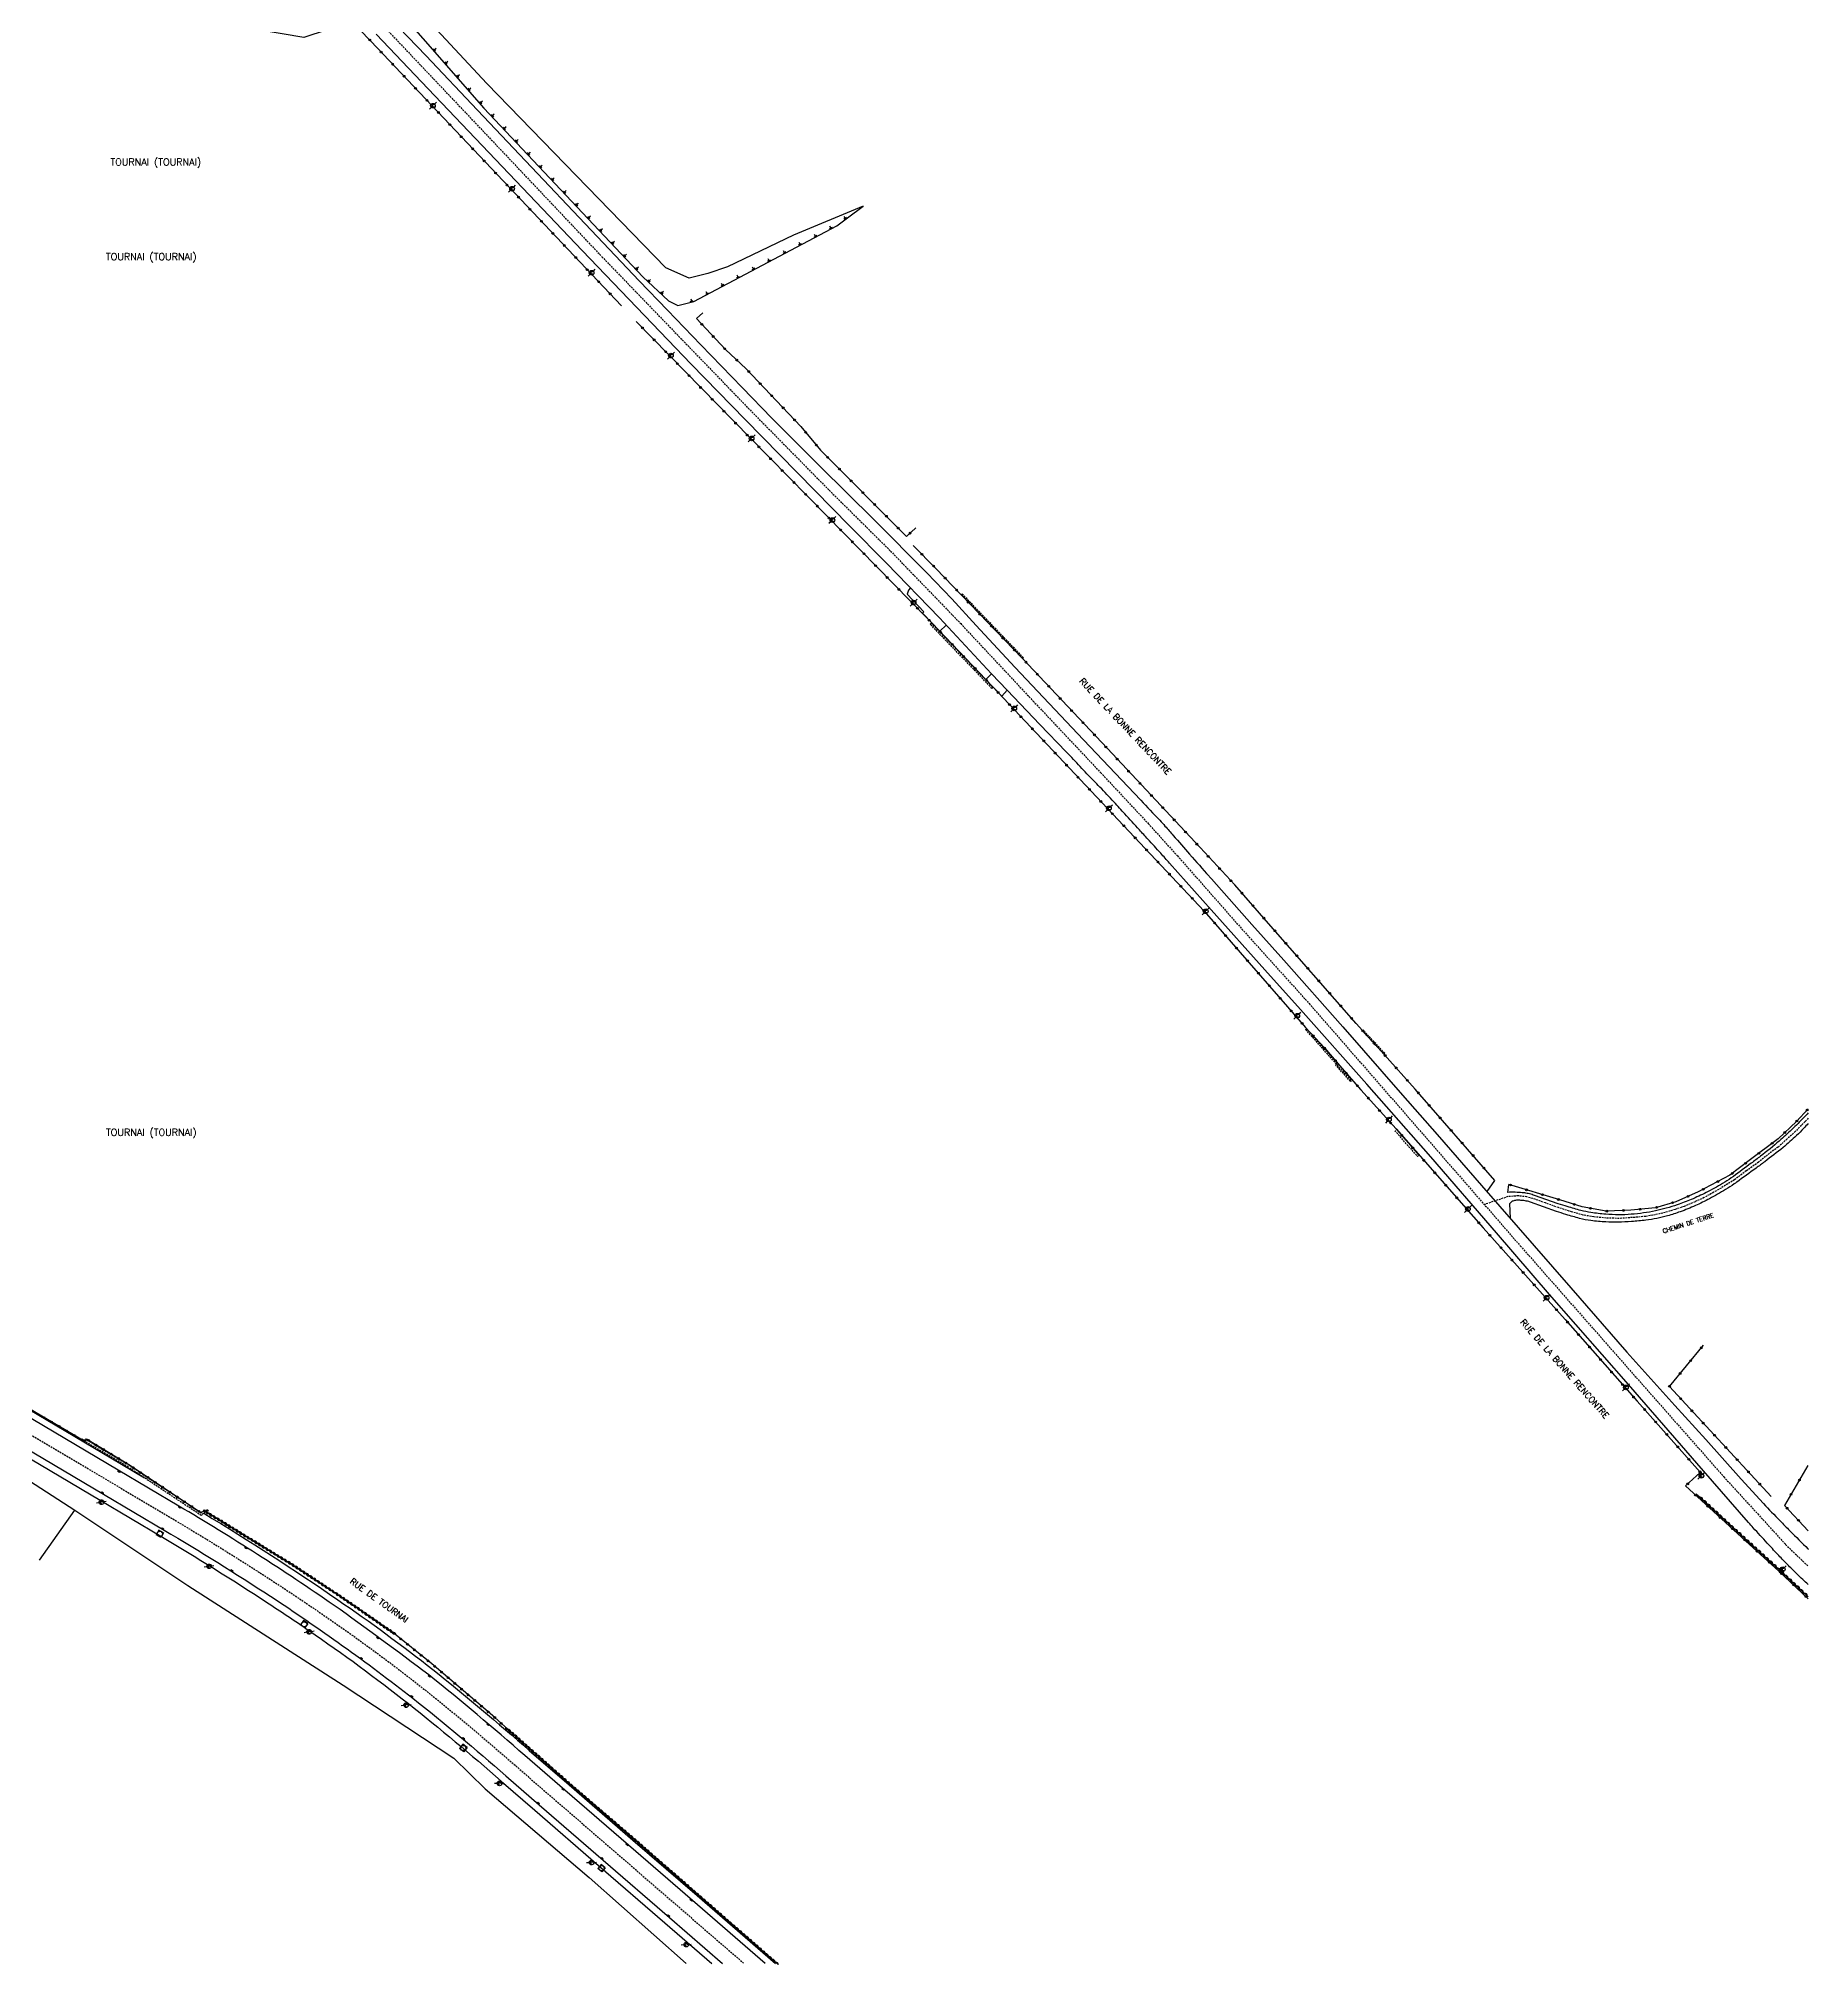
# Model space of a CAD drawing. Header units: millimetres. Extents: x 82000 to 83000, y 142999 to 144000.
# Drawn here: x 82495 to 83000, y 142999 to 143549 of the extents above; entities that cross this region are included whole.
import ezdxf
from ezdxf.enums import TextEntityAlignment as Align

# ---------------------------------------------------------------- set-up
doc = ezdxf.new("R2010")
doc.units = ezdxf.units.MM
doc.linetypes.add('DASHED', pattern=[0.75, 0.5, -0.25])
doc.layers.get('0').update_dxf_attribs({"linetype": 'CONTINUOUS'})
for name, color, linetype in [('W0001', 6, 'DASHED'), ('W0008', 7, 'CONTINUOUS'), ('W0112', 1, 'DASHED'), ('W0211', 2, 'CONTINUOUS'), ('W0302', 3, 'CONTINUOUS'), ('W0310', 3, 'CONTINUOUS'), ('W0322', 7, 'CONTINUOUS'), ('W0330', 7, 'CONTINUOUS'), ('W0334', 7, 'CONTINUOUS'), ('W0400', 7, 'CONTINUOUS'), ('W0420', 7, 'CONTINUOUS'), ('W0471', 7, 'CONTINUOUS'), ('W0980', 7, 'CONTINUOUS'), ('W0984', 7, 'CONTINUOUS'), ('W0989', 7, 'CONTINUOUS')]:
    doc.layers.add(name, color=color, linetype=linetype)
doc.styles.get("Standard").update_dxf_attribs({"font": 'romans.shx', "width": 0.85})

# ---------------------------------------------------------------- blocks, each defined once
blk = doc.blocks.new('t310o')
at = {"color": 0, "linetype": 'Continuous'}
for centre, start, end in [((-0.5, 0.38), 216.8699, 323.1304), ((0.5, -0.37), 36.8699, 143.1303)]:
    blk.add_arc(centre, 0.625, start, end, dxfattribs=at)
blk = doc.blocks.new('t322o')
at = {"color": 0, "linetype": 'Continuous'}
for radius in [0.25, 0.15]:
    blk.add_circle((0, 0), radius, dxfattribs=at)
blk = doc.blocks.new('t211o')
at = {"color": 0, "linetype": 'Continuous'}
for p, q in [((-0.29, 0.5), (-0.29, 0)), ((0, 1), (0, 0)), ((0.29, 0.5), (0.29, 0))]:
    blk.add_line(p, q, dxfattribs=at)
blk = doc.blocks.new('T471')
for p, q in [((-0.333334, 0.333334), (-0.333334, -0.333334)), ((-0.333334, 0.333334), (0.333334, 0.333334)), ((-0.333334, 0), (0, 0)), ((0.500001, 0.500001), (1.000002, 1.000002)), ((-0.500001, -0.500001), (-1.000002, -1.000002)), ((-0.333334, -0.333334), (0.333334, -0.333334))]:
    blk.add_line(p, q)
blk.add_ellipse((0, 0), major_axis=(0.471405, 0.471405), ratio=1, start_param=5.4977871438, end_param=11.780972451)
blk = doc.blocks.new('t330o')
at = {"color": 0, "linetype": 'Continuous'}
for p, q in [((0.25, -0.25), (-0.25, 0.25)), ((-0.25, -0.25), (0.25, 0.25)), ((-0.25, 0.25), (-0.25, -0.25)), ((0.25, 0.25), (-0.25, 0.25)), ((0.25, -0.25), (0.25, 0.25)), ((-0.25, -0.25), (0.25, -0.25)), ((-0.25, -0.25), (-0.25, -0.25))]:
    blk.add_line(p, q, dxfattribs=at)
blk = doc.blocks.new('T400')
for p, q in [((-0.15, 0.3), (0.15, 0.3)), ((-0.15, -0.25), (-0.15, 0.3)), ((-0.15, 0.15), (0.15, 0.15)), ((-0.15, 0), (0.15, 0)), ((0.15, 0.3), (0.15, -0.25)), ((-0.15, -0.15), (0.15, -0.15)), ((-0.15, -0.25), (-0.15, -0.3)), ((-0.15, -0.3), (0.15, -0.3)), ((0.15, -0.3), (0.15, -0.25))]:
    blk.add_line(p, q)
blk = doc.blocks.new('T420')
for p, q in [((0.75, 0.75), (-0.75, 0.75)), ((-0.75, 0.75), (-0.75, -0.75)), ((0.75, 0.75), (0.75, -0.75)), ((0.75, -0.75), (-0.75, -0.75))]:
    blk.add_line(p, q)
blk.add_ellipse((0, 0), major_axis=(-0.53, 0.53), ratio=1, start_param=3.926991, end_param=10.210176)

msp = doc.modelspace()

# ---------------------------------------------------------------- linework, layer by layer
at = {"layer": 'W0001'}
for points in [[(82591.35, 143555.17), (82623.77, 143520.97), (82655.86, 143487.03), (82697.59, 143443.84), (82720.7, 143420.38), (82738.19, 143403.05), (82758.21, 143382.33), (82778.88, 143360.23), (82798.15, 143339.8), (82811.7, 143325.29), (82820.05, 143316.04), (82838.43, 143295.18), (82857.6, 143273.93), (82917.83, 143204.8), (82950.95, 143167.17), (82975.88, 143138.88), (82985.55, 143128.32), (82993.53, 143119.55), (83000, 143113.3)], [(83000, 143241.21), (82999.06, 143240.24), (82996.29, 143237.43), (82993.99, 143235.31), (82991.34, 143232.95), (82988.97, 143231.2), (82985.78, 143228.65), (82982.3, 143226.16), (82978.91, 143223.64), (82976.38, 143222.06), (82973.04, 143220.07), (82970.24, 143218.55), (82967.68, 143217.38), (82964.6, 143216.06), (82961.99, 143215.18), (82959.2, 143214.31), (82956.35, 143213.67), (82953.57, 143213.19), (82950.56, 143212.92), (82946.04, 143212.61), (82942.32, 143212.72), (82938.78, 143213.07), (82935.73, 143213.57), (82932.46, 143214.5), (82928.71, 143215.7), (82925, 143217.03), (82922.09, 143218.07), (82919.7, 143218.76), (82917.28, 143219.06), (82914.3, 143218.83), (82907.58, 143216.57)]]:
    msp.add_lwpolyline(points, dxfattribs=at)
at = {"layer": 'W0001', "flags": 128}
msp.add_lwpolyline([(82255.94, 143353.69), (82276.17, 143334.18), (82286.6, 143323.16), (82291.43, 143318.02, 0.016263), (82294.17, 143315.6, 0.051834), (82301.5, 143310.27, 0.018295), (82306.36, 143307.71), (82330.37, 143296.9, -0.041132), (82336.57, 143293.53, -0.123645), (82340.11, 143289.5), (82341.47, 143286.93), (82341.47, 143286.93, 0.040018), (82355.34, 143256.72, 0.002658), (82356.07, 143255.31, 0.064523), (82370.69, 143236.03, 0.038795), (82400.31, 143209.75), (82412.89, 143200.35), (82425.21, 143191.83), (82436.17, 143184.72), (82444.14, 143179.86), (82454.17, 143173.93), (82472.87, 143162.79), (82515.76, 143137.36), (82533.05, 143127.09, -0.011174), (82563.49, 143108.14, -0.006666), (82575.67, 143099.95, -0.017197), (82604.36, 143078.88, -0.01303), (82631.07, 143056.55), (82640.6, 143048.31), (82658.81, 143032.54), (82677.77, 143016.13), (82696.39, 143000)], format="xyb", dxfattribs=at)
at = {"layer": 'W0008'}
for points in [[(82590.28, 143560.4), (82605.59, 143544.49), (82620.37, 143528.87), (82666.51, 143480.12), (82674.59, 143471.76), (82684.09, 143461.91), (82695.82, 143449.73), (82704.33, 143440.97), (82717.98, 143427.3), (82733.55, 143411.93), (82748.54, 143396.82), (82755.67, 143389.44), (82762.63, 143381.77), (82773.6, 143369.88), (82793.26, 143349.18), (82809.59, 143331.92, -0.001104), (82814.97, 143326.21, -0.00387), (82816.48, 143324.57, -0.007439), (82818.85, 143321.88, 0.003742), (82823.52, 143316.52, 0.000078), (82829.05, 143310.25, 0.000626), (82829.75, 143309.47), (82841.29, 143296.46), (82850.34, 143286.34), (82867.23, 143267.26), (82884.24, 143247.78), (82894.14, 143236.54), (82906.74, 143222.03), (82932.28, 143192.81), (82948.26, 143174.47), (82961.96, 143159.24), (82970.73, 143149.48), (82980.82, 143138.18), (82987.17, 143131.23, 0.001239), (82991.89, 143126.37, 0.002054), (82994.75, 143123.47, 0.000033), (82999.89, 143118.3, 0.001672), (82999.99, 143118.19, 0.000025), (83000, 143118.18)], [(83000, 143108.11, -0.00505), (82996.8, 143111.13, -0.00716), (82993.96, 143113.95, -0.004584), (82991.22, 143116.79, -0.004165), (82988.27, 143119.98, -0.000862), (82984.29, 143124.34, -0.002552), (82982.96, 143125.83), (82970.07, 143140.57), (82948.7, 143165.24), (82926.13, 143190.89), (82911.05, 143208.53), (82892.29, 143230.17), (82874.09, 143250.96), (82855.16, 143272.25), (82845, 143283.56), (82829.66, 143300.68), (82817.8, 143313.99, 0.00198), (82815.28, 143316.8, 0.001367), (82811.61, 143320.83, 0.000391), (82809.2, 143323.46, -0.000224), (82805, 143328.03, -0.000651), (82801.94, 143331.39, 0.000992), (82799.92, 143333.59, 0.00931), (82797.93, 143335.68, -0.005066), (82794.23, 143339.5, -0.0039), (82790.39, 143343.6, 0.007339), (82788.33, 143345.76), (82780.76, 143353.52), (82771.42, 143363.37), (82766.98, 143367.99), (82752.19, 143383.99), (82752.19, 143383.99), (82737, 143399.6), (82726.45, 143410.28), (82696.68, 143440.61), (82681.28, 143456.35), (82650.18, 143488.83), (82635.12, 143504.73), (82604.41, 143536.92), (82591.46, 143550.52)], [(83000, 143242.76, -0.00059), (82997.06, 143239.72, -0.012059), (82995.21, 143237.9, -0.006568), (82991.71, 143234.7, -0.016122), (82986.37, 143230.37, -0.005538), (82983.71, 143228.36, -0.000483), (82978.63, 143224.61, -0.003957), (82978.01, 143224.16, -0.023312), (82975.52, 143222.55, -0.012995), (82970.86, 143220.01, -0.01746), (82966.61, 143218.01, -0.019218), (82962.62, 143216.49, -0.014573), (82959.48, 143215.52, -0.014935), (82956.37, 143214.76, -0.017016), (82953.02, 143214.17, -0.016149), (82949.47, 143213.78, -0.019648), (82945.88, 143213.65, -0.019092), (82942.19, 143213.8, -0.018216), (82937.96, 143214.29, -0.026788), (82935.13, 143214.88, -0.007949), (82931.25, 143215.97, -0.011666), (82928.64, 143216.81), (82921.9, 143219.17, 0.022688), (82920.46, 143219.6, 0.024532), (82919.1, 143219.88, 0.01686), (82918.82, 143219.91, 0.002515), (82916.9, 143220.05, 0.017935), (82915.92, 143220.09, 0.011043), (82914.32, 143220.05), (82914.58, 143222.31)], [(83000, 143239.72, -0.000189), (82998.66, 143238.27, -0.018476), (82996.66, 143236.27, -0.010041), (82992.8, 143232.81, 0.000621), (82987.56, 143228.79, -0.005839), (82985.11, 143226.97, -0.000472), (82979.59, 143222.96, -0.003701), (82978.88, 143222.45, -0.018547), (82976.36, 143220.82, -0.010647), (82971.8, 143218.23, -0.018883), (82967.79, 143216.26, -0.018036), (82963.45, 143214.51, -0.017622), (82959.85, 143213.34, -0.021433), (82956.82, 143212.62, -0.016855), (82953.66, 143212.12, -0.013181), (82949.6, 143211.72, -0.013401), (82945.7, 143211.55, -0.015222), (82942.27, 143211.6, -0.023369), (82937.98, 143211.98, -0.030367), (82934.74, 143212.63, -0.009051), (82930.87, 143213.73, -0.012678), (82928.14, 143214.63), (82920.76, 143217.29, 0.033546), (82920.23, 143217.44, 0.013407), (82918.88, 143217.69, 0.024827), (82918.34, 143217.75, 0.010028), (82916.99, 143217.8, 0.053333), (82916.46, 143217.75, 0.028194), (82915.5, 143217.51), (82914.8, 143216.75), (82914.91, 143212.68)], [(82702.47, 143000), (82681.74, 143017.98), (82663.44, 143033.78), (82645.25, 143049.51), (82633.88, 143059.34, 0.012202), (82606.47, 143082.34, 0.006587), (82579.45, 143102.2, 0.017951), (82535.17, 143130.52), (82517.82, 143140.81), (82475.21, 143166.04)], [(82470.82, 143159.35), (82513.71, 143133.93), (82531.01, 143123.65, -0.011176), (82561.3, 143104.8, -0.020602), (82601.88, 143075.74, -0.013035), (82628.44, 143053.54), (82637.98, 143045.28), (82656.19, 143029.52), (82675.15, 143013.1), (82690.28, 143000)]]:
    msp.add_lwpolyline(points, format="xyb", dxfattribs=at)
at = {"layer": 'W0008', "flags": 128}
for points in [[(82743.92, 143392.6), (82743.36, 143391.89), (82742.9, 143390.79), (82747.69, 143385.68), (82747.34, 143385.31), (82749.94, 143382.61)], [(82752.24, 143380.2), (82754.05, 143381.87)], [(82766.98, 143367.99), (82765.38, 143366.43)], [(82767.48, 143364.21), (82769.91, 143361.63), (82771.42, 143363.37)], [(82908.42, 143220.32), (82910.6, 143223.39)]]:
    msp.add_lwpolyline(points, dxfattribs=at)
at = {"layer": 'W0112'}
for points in [[(82758.61, 143390.84), (82758.5, 143390.69), (82775.96, 143372.45), (82776.1, 143372.59), (82758.61, 143390.84)], [(82749.46, 143382.2), (82749.77, 143382.48), (82767.42, 143364.16), (82767.12, 143363.87), (82749.75, 143381.9)], [(82856.85, 143266.75), (82865.84, 143256.61), (82865.61, 143256.36), (82869.63, 143251.93), (82869.38, 143251.7), (82865.15, 143256.36), (82865.39, 143256.62), (82856.6, 143266.52)], [(82879.18, 143259.74), (82873.43, 143265.91), (82873.43, 143265.91), (82873.2, 143265.67), (82878.93, 143259.51)], [(82542.79, 143128.96), (82541.58, 143127.84), (82520.73, 143141.63), (82508.03, 143149.22), (82508.35, 143149.75), (82521.06, 143142.15), (82541.52, 143128.63), (82542.37, 143129.42)]]:
    msp.add_lwpolyline(points, close=True, dxfattribs=at)
at = {"layer": 'W0112', "flags": 128}
msp.add_lwpolyline([(82882.55, 143237.95), (82888.89, 143230.67), (82888.48, 143230.31), (82882.14, 143237.59)], close=True, dxfattribs=at)
at = {"layer": 'W0211'}
msp.add_lwpolyline([(82730.42, 143501.47), (82710.52, 143493.16), (82691.66, 143484.18), (82686.1, 143482.29), (82680.72, 143480.95), (82674.12, 143483.83), (82623.07, 143536.44), (82589.14, 143572.85), (82571.11, 143591.3), (82548.25, 143613.88), (82539.73, 143620.36), (82543.55, 143615.69), (82546.33, 143612.29), (82568.63, 143588.58), (82587.33, 143569.28), (82622.13, 143529.47), (82667.51, 143481.32), (82674.81, 143474.45), (82677.56, 143473.07), (82682.11, 143474.22), (82722.91, 143495.83), (82725.94, 143498.11)], close=True, dxfattribs=at)
at = {"layer": 'W0302'}
msp.add_lwpolyline([(82495.41, 143115.13), (82505.5, 143129.34), (82537.72, 143107.91), (82582.05, 143079.38), (82613.65, 143058.63), (82622.52, 143049.85), (82652.2, 143024.57), (82679.87, 143000)], dxfattribs=at)
at = {"layer": 'W0310', "flags": 128}
msp.add_lwpolyline([(82968.03, 143134.05), (82977.76, 143125.07), (82983.54, 143119.8), (82991.73, 143112.34), (83000, 143104.6)], dxfattribs=at)
at = {"layer": 'W0310'}
for points in [[(82596.21, 143094.44), (82581.7, 143104.47), (82567.22, 143114), (82542.79, 143128.96)], [(82705.75, 143000), (82664.41, 143036.01), (82646.81, 143051.1), (82628.12, 143067.6)]]:
    msp.add_lwpolyline(points, dxfattribs=at)
at = {"layer": 'W0322', "flags": 128}
for points in [[(82661.46, 143473), (82629.37, 143506.86), (82607.33, 143530.17), (82589.95, 143548.55), (82583.55, 143555.09), (82577.44, 143551.81), (82570.86, 143549.57), (82557.94, 143551.78), (82546.96, 143554.16), (82455.08, 143576.25), (82401, 143597.97), (82390.39, 143600.34)], [(82743.91, 143388.71), (82719.92, 143413.19), (82698.21, 143435.23), (82674.84, 143459.09), (82665.63, 143468.55)], [(82684.62, 143471.07), (82682.81, 143469.4), (82691.1, 143460.55), (82697.04, 143455), (82712.58, 143438.59), (82718.25, 143431.81), (82742.78, 143407.2), (82745.39, 143409.72)], [(82910.61, 143223.4), (82887.82, 143249.51), (82879.01, 143259.42), (82871.04, 143268.21), (82846.04, 143296.75), (82836.39, 143307.78), (82826.49, 143318.41), (82819.45, 143325.98), (82800.06, 143346.67), (82775.74, 143372.5), (82758.51, 143390.37), (82751.15, 143398.09), (82744.66, 143404.66)], [(82742.57, 143390.12), (82750.02, 143382.46), (82767.28, 143364.36), (82798.57, 143331.18), (82827.69, 143300.32), (82856.61, 143267.1), (82861.94, 143261.27), (82866.97, 143255.47), (82872.31, 143249.35), (82882.38, 143238.14), (82907.26, 143209.92), (82930.62, 143183.8), (82951.21, 143160.45), (82969.17, 143140.19)], [(83000, 143243.88), (82996.58, 143240.26), (82991.36, 143235.32), (82983.15, 143229.12), (82977.6, 143224.92), (82968.58, 143220.16), (82962.17, 143217.37), (82956.39, 143215.65), (82949.37, 143214.98), (82942.3, 143214.67), (82935.47, 143215.92), (82929.08, 143217.89), (82914.58, 143222.31)], [(82989.37, 143133.29), (82960.38, 143164.66), (82970.09, 143176.44)], [(82969.12, 143140.07), (82964.96, 143136.28), (82983.21, 143119.61), (82991.49, 143112.07), (83000, 143104.1)], [(82999.84, 143142.07), (82993.21, 143130.67), (83000, 143123.49)]]:
    msp.add_lwpolyline(points, dxfattribs=at)
at = {"layer": 'W0322'}
for points in [[(82543.26, 143129.25), (82541.39, 143128.7), (82520.88, 143142.34), (82508.85, 143149.59), (82508.35, 143148.91), (82474.26, 143169.01), (82441.14, 143188.71)], [(82628.12, 143067.6), (82625.28, 143070.17), (82607.32, 143085.5), (82596.21, 143094.44)]]:
    msp.add_lwpolyline(points, dxfattribs=at)
at = {"layer": 'W0330'}
msp.add_lwpolyline([(82360.42, 143235.59), (82373.08, 143222.14), (82386.99, 143209.99), (82395.8, 143201.9), (82407.41, 143193.12), (82420.43, 143184.21), (82449.86, 143165.28), (82505.5, 143129.34)], dxfattribs=at)
at = {"layer": 'W0334'}
for points in [[(82399.26, 143215.76), (82400.44, 143217.27, 0.006758), (82404.03, 143214.4), (82417.48, 143204.34), (82427.42, 143197.48), (82439.15, 143189.85), (82444.56, 143186.53), (82456.38, 143179.5), (82476.19, 143167.69), (82518.8, 143142.46), (82525.33, 143138.59, -0.017949)], [(82389.15, 143213.35), (82387.94, 143211.76, 0.010949), (82396.73, 143204.94), (82409.39, 143195.48), (82421.88, 143186.85), (82432.98, 143179.64), (82441.05, 143174.72), (82451.11, 143168.77), (82469.81, 143157.64), (82512.69, 143132.21), (82529.99, 143121.93, -0.011176), (82560.21, 143103.13, -0.006675), (82572.28, 143095.01, -0.017203), (82600.64, 143074.18, -0.013038), (82627.13, 143052.04), (82636.68, 143043.78), (82654.88, 143028.01), (82673.85, 143011.59), (82687.24, 143000)], [(82542.29, 143128.5, -0.015511), (82580.54, 143103.78, -0.015896), (82607.67, 143083.85, -0.012201), (82635.15, 143060.79), (82646.51, 143050.96), (82664.69, 143035.23), (82682.99, 143019.44), (82705.4, 143000)]]:
    msp.add_lwpolyline(points, format="xyb", dxfattribs=at)

# ---------------------------------------------------------------- block references
at = {"layer": 'W0211'}
for p, rotation in [((82607.85, 143545.8), 311.1578792194874), ((82611.14, 143542.04), 311.1578792194874), ((82614.44, 143538.27), 311.1578792194984), ((82617.73, 143534.51), 311.1578792194984), ((82621.02, 143530.75), 311.1578792194812), ((82624.4, 143527.07), 313.2995283546144), ((82627.83, 143523.43), 313.2995283546205), ((82631.26, 143519.79), 313.2995283546144), ((82634.68, 143516.15), 313.299528354603), ((82638.11, 143512.51), 313.299528354603), ((82641.54, 143508.87), 313.299528354603), ((82644.97, 143505.23), 313.299528354603), ((82648.4, 143501.59), 313.2995283546144), ((82651.83, 143497.96), 313.2995283546144), ((82721.29, 143494.97), 27.90501371730534), ((82725.44, 143497.74), 36.94333389527748), ((82655.26, 143494.32), 313.2995283546205), ((82658.69, 143490.68), 313.2995283546144), ((82712.46, 143490.29), 27.90501371730534), ((82716.88, 143492.63), 27.90501371731618), ((82662.11, 143487.04), 313.299528354603), ((82703.62, 143485.62), 27.90501371730534), ((82708.04, 143487.95), 27.90501371730144), ((82665.54, 143483.4), 313.299528354603), ((82669.06, 143479.85), 316.7720657672091), ((82690.37, 143478.6), 27.90501371730534), ((82694.78, 143480.94), 27.90501371732008), ((82699.2, 143483.28), 27.90501371731618), ((82672.71, 143476.43), 316.7720657672148), ((82681.47, 143474.06), 15.93509572857064), ((82685.95, 143476.26), 27.90501371730144)]:
    msp.add_blockref('t211o', p, dxfattribs=dict(at, rotation=rotation))
at = {"layer": 'W0310'}
for p, rotation in [((82969.13, 143133.03), 317.2785604117634), ((82970.24, 143132.01), 317.2785604117634), ((82543.75, 143128.38), 148.5052369364666), ((82544.81, 143127.73), 148.5052369364666), ((82545.88, 143127.07), 148.5052369364666), ((82546.94, 143126.42), 148.5052369364666), ((82971.34, 143130.99), 317.2785604117634), ((82972.44, 143129.97), 317.2785604117634), ((82973.54, 143128.96), 317.2785604117634), ((82974.64, 143127.94), 317.2785604117634), ((82975.75, 143126.92), 317.2785604117634), ((82548.01, 143125.77), 148.5052369364666), ((82549.08, 143125.11), 148.5052369364666), ((82550.14, 143124.46), 148.5052369364666), ((82551.21, 143123.81), 148.5052369364666), ((82552.27, 143123.15), 148.5052369364666), ((82553.34, 143122.5), 148.5052369364666), ((82554.41, 143121.85), 148.5052369364666), ((82555.47, 143121.2), 148.5052369364666), ((82976.85, 143125.9), 317.2785604117634), ((82977.95, 143124.89), 317.6890994471731), ((82979.06, 143123.88), 317.6890994471731), ((82980.17, 143122.87), 317.6890994471731), ((82981.28, 143121.86), 317.6890994471731), ((82982.39, 143120.85), 317.6890994471731), ((82556.54, 143120.54), 148.5052369364666), ((82557.6, 143119.89), 148.5052369364666), ((82558.67, 143119.24), 148.5052369364666), ((82559.73, 143118.58), 148.5052369364666), ((82560.8, 143117.93), 148.5052369364666), ((82561.87, 143117.28), 148.5052369364666), ((82562.93, 143116.62), 148.5052369364666), ((82564, 143115.97), 148.5052369364666), ((82565.06, 143115.32), 148.5052369364666), ((82983.5, 143119.84), 317.6890994471731), ((82984.61, 143118.83), 317.6890994472492), ((82985.72, 143117.82), 317.6890994472492), ((82986.83, 143116.81), 317.6890994472492), ((82987.94, 143115.8), 317.6890994472492), ((82566.13, 143114.67), 148.5052369364666), ((82567.2, 143114.01), 148.5052369364666), ((82568.24, 143113.33), 146.6618659712316), ((82569.28, 143112.64), 146.6618659712316), ((82570.33, 143111.95), 146.6618659712316), ((82571.37, 143111.27), 146.6618659712316), ((82572.42, 143110.58), 146.6618659712316), ((82573.46, 143109.89), 146.6618659712316), ((82989.04, 143114.79), 317.6890994472492), ((82990.15, 143113.78), 317.6890994472492), ((82991.26, 143112.77), 317.6890994472492), ((82992.36, 143111.75), 316.8771481093156), ((82993.46, 143110.73), 316.8771481093156), ((82994.55, 143109.7), 316.8771481093156), ((82574.51, 143109.2), 146.6618659712316), ((82575.55, 143108.52), 146.6618659712316), ((82576.59, 143107.83), 146.6618659712316), ((82577.64, 143107.14), 146.6618659712316), ((82578.68, 143106.46), 146.6618659712316), ((82579.73, 143105.77), 146.6618659712316), ((82580.77, 143105.08), 146.6618659712316), ((82581.81, 143104.39), 145.3230457483886), ((82995.65, 143108.68), 316.8771481093156), ((82996.74, 143107.65), 316.8771481093156), ((82997.84, 143106.63), 316.8771481093156), ((82998.93, 143105.6), 316.8771481093156), ((82582.84, 143103.68), 145.3230457483886), ((82583.87, 143102.97), 145.3230457483886), ((82584.9, 143102.26), 145.3230457483886), ((82585.93, 143101.55), 145.3230457483886), ((82586.95, 143100.84), 145.3230457483886), ((82587.98, 143100.13), 145.3230457483886), ((82589.01, 143099.41), 145.3230457483886), ((82590.04, 143098.7), 145.3230457483886), ((82591.07, 143097.99), 145.3230457483886), ((82592.09, 143097.28), 145.3230457483886), ((82593.12, 143096.57), 145.3230457483886), ((82594.15, 143095.86), 145.3230457483886), ((82595.18, 143095.15), 145.3230457483886), ((82596.21, 143094.44), 145.3230457483886), ((82629.06, 143066.77), 318.5603562519115), ((82630, 143065.95), 318.5603562519115), ((82630.93, 143065.12), 318.5603562519115), ((82631.87, 143064.29), 318.5603562519115), ((82632.81, 143063.46), 318.5603562519115), ((82633.75, 143062.64), 318.5603562519115), ((82634.68, 143061.81), 318.5603562519115), ((82635.62, 143060.98), 318.5603562519115), ((82636.56, 143060.16), 318.5603562519115), ((82637.49, 143059.33), 318.5603562519115), ((82638.43, 143058.5), 318.5603562519115), ((82639.37, 143057.67), 318.5603562519115), ((82640.3, 143056.85), 318.5603562519115), ((82641.24, 143056.02), 318.5603562519115), ((82642.18, 143055.19), 318.5603562519115), ((82643.12, 143054.36), 318.5603562519115), ((82644.05, 143053.54), 318.5603562519115), ((82644.99, 143052.71), 318.5603562519115), ((82645.93, 143051.88), 318.5603562519115), ((82646.87, 143051.06), 319.3864182078395), ((82647.81, 143050.24), 319.3864182078395), ((82648.76, 143049.43), 319.3864182078395), ((82649.71, 143048.62), 319.3864182078395), ((82650.66, 143047.8), 319.3864182078395), ((82651.61, 143046.99), 319.3864182078395), ((82652.56, 143046.17), 319.3864182078395), ((82653.51, 143045.36), 319.3864182078395), ((82654.46, 143044.55), 319.3864182078395), ((82655.41, 143043.73), 319.3864182078395), ((82656.35, 143042.92), 319.3864182078395), ((82657.3, 143042.11), 319.3864182078395), ((82658.25, 143041.29), 319.3864182078395), ((82659.2, 143040.48), 319.3864182078395), ((82660.15, 143039.66), 319.3864182078395), ((82661.1, 143038.85), 319.3864182078395), ((82662.05, 143038.04), 319.3864182078395), ((82663, 143037.22), 319.3864182078395), ((82663.95, 143036.41), 319.3864182078395), ((82664.89, 143035.59), 318.9399942761966), ((82665.83, 143034.77), 318.9399942761966), ((82666.78, 143033.95), 318.9399942761966), ((82667.72, 143033.13), 318.9399942761966), ((82668.66, 143032.31), 318.9399942761966), ((82669.6, 143031.49), 318.9399942761966), ((82670.55, 143030.67), 318.9399942761966), ((82671.49, 143029.85), 318.9399942761966), ((82672.43, 143029.02), 318.9399942761966), ((82673.37, 143028.2), 318.9399942761966), ((82674.32, 143027.38), 318.9399942761966), ((82675.26, 143026.56), 318.9399942761966), ((82676.2, 143025.74), 318.9399942761966), ((82677.14, 143024.92), 318.9399942761966), ((82678.09, 143024.1), 318.9399942761966), ((82679.03, 143023.28), 318.9399942761966), ((82679.97, 143022.46), 318.9399942761966), ((82680.91, 143021.63), 318.9399942761966), ((82681.86, 143020.81), 318.9399942761966), ((82682.8, 143019.99), 318.9399942761966), ((82683.74, 143019.17), 318.9399942761966), ((82684.68, 143018.35), 318.9399942761966), ((82685.63, 143017.53), 318.9399942761966), ((82686.57, 143016.71), 318.9399942761966), ((82687.51, 143015.89), 318.9399942761966), ((82688.45, 143015.07), 318.9399942761966), ((82689.4, 143014.24), 318.9399942761966), ((82690.34, 143013.42), 318.9399942761966), ((82691.28, 143012.6), 318.9399942761966), ((82692.22, 143011.78), 318.9399942761966), ((82693.17, 143010.96), 318.9399942761966), ((82694.11, 143010.14), 318.9399942761966), ((82695.05, 143009.32), 318.9399942761966), ((82695.99, 143008.5), 318.9399942761966), ((82696.94, 143007.68), 318.9399942761966), ((82697.88, 143006.86), 318.9399942761966), ((82698.82, 143006.03), 318.9399942761966), ((82699.76, 143005.21), 318.9399942761966), ((82700.71, 143004.39), 318.9399942761966), ((82701.65, 143003.57), 318.9399942761966), ((82702.59, 143002.75), 318.9399942761966), ((82703.53, 143001.93), 318.9399942761966), ((82704.48, 143001.11), 318.9399942761966), ((82705.42, 143000.29), 318.9399942761966)]:
    msp.add_blockref('t310o', p, dxfattribs=dict(at, rotation=rotation))
at = {"layer": 'W0322'}
for p, rotation in [((82589.62, 143548.89), 134.3965503111648), ((82592.89, 143545.44), 133.3990066455597), ((82596.16, 143541.99), 133.3990066455597), ((82599.42, 143538.54), 133.3990066455597), ((82602.68, 143535.09), 133.3990066455597), ((82605.95, 143531.64), 133.3990066455597), ((82609.21, 143528.19), 133.3944818624939), ((82612.47, 143524.73), 133.3944818624939), ((82615.74, 143521.28), 133.3944818624939), ((82619, 143517.83), 133.3944818624939), ((82622.26, 143514.38), 133.3944818624939), ((82625.53, 143510.93), 133.3944818624939), ((82628.79, 143507.48), 133.3944818624939), ((82632.06, 143504.03), 133.464171348626), ((82635.32, 143500.58), 133.464171348626), ((82638.59, 143497.13), 133.464171348626), ((82641.86, 143493.69), 133.464171348626), ((82645.13, 143490.24), 133.464171348626), ((82648.39, 143486.79), 133.464171348626), ((82651.66, 143483.34), 133.464171348626), ((82654.93, 143479.9), 133.464171348626), ((82658.2, 143476.45), 133.464171348626), ((82684.37, 143467.73), 313.1455196591301), ((82667.42, 143466.72), 134.2310614982687), ((82670.73, 143463.31), 134.2310614982687), ((82687.62, 143464.27), 313.1455196591301), ((82674.04, 143459.91), 134.2310614982687), ((82690.87, 143460.8), 313.1455196591301), ((82694.32, 143457.54), 316.9000485366163), ((82677.36, 143456.51), 134.4050111937797), ((82680.69, 143453.12), 134.4050111937797), ((82697.75, 143454.25), 313.4575682755304), ((82684.01, 143449.73), 134.4050111937797), ((82687.34, 143446.33), 134.4050111937797), ((82701.01, 143450.8), 313.4575682755304), ((82704.28, 143447.36), 313.4575682755304), ((82690.66, 143442.94), 134.4050111937797), ((82707.55, 143443.91), 313.4575682755304), ((82710.81, 143440.46), 313.4575682755304), ((82693.98, 143439.55), 134.4050111937797), ((82697.31, 143436.15), 134.4050111937797), ((82713.98, 143436.92), 309.8787170253579), ((82700.64, 143432.77), 134.5715959988914), ((82703.97, 143429.38), 134.5715959988914), ((82717.03, 143433.28), 309.8787170253579), ((82720.25, 143429.8), 314.9084966676583), ((82707.3, 143426), 134.5715959988914), ((82723.61, 143426.43), 314.9084966676583), ((82710.64, 143422.61), 134.5715959988914), ((82713.97, 143419.23), 134.5715959988914), ((82726.96, 143423.07), 314.9084966676583), ((82730.31, 143419.71), 314.9084966676583), ((82717.31, 143415.85), 134.5715959988914), ((82733.67, 143416.34), 314.9084966676583), ((82737.02, 143412.98), 314.9084966676583), ((82720.64, 143412.46), 134.413456346333), ((82723.96, 143409.07), 134.413456346333), ((82740.38, 143409.61), 314.9084966676583), ((82743.75, 143408.14), 44.02612825707466), ((82727.29, 143405.67), 134.413456346333), ((82730.61, 143402.28), 134.413456346333), ((82747.15, 143402.14), 134.6373616843181), ((82733.93, 143398.89), 134.413456346333), ((82750.49, 143398.76), 134.6373616843181), ((82737.26, 143395.5), 134.413456346333), ((82740.58, 143392.1), 134.413456346333), ((82753.78, 143395.33), 133.6701324904006), ((82757.06, 143391.9), 133.6701324904006), ((82745.88, 143386.71), 314.2350642576738), ((82760.35, 143388.47), 133.9422310562906), ((82749.2, 143383.31), 314.2350642576738), ((82752.48, 143379.88), 313.6431545411328), ((82763.65, 143385.05), 133.9422310562906), ((82766.94, 143381.63), 133.9422310562906), ((82755.76, 143376.44), 313.6431545411328), ((82770.24, 143378.21), 133.9422310562906), ((82773.53, 143374.79), 133.9422310562906), ((82759.04, 143373.01), 313.6431545411328), ((82762.32, 143369.57), 313.6431545411328), ((82776.82, 143371.35), 133.2695983115055), ((82765.6, 143366.13), 313.6431545411328), ((82780.07, 143367.9), 133.2695983115055), ((82783.33, 143364.44), 133.2695983115055), ((82768.86, 143362.69), 313.3124161571255), ((82772.12, 143359.23), 313.3124161571255), ((82786.58, 143360.98), 133.2695983115055), ((82775.38, 143355.77), 313.3124161571255), ((82778.64, 143352.32), 313.3124161571255), ((82789.84, 143357.52), 133.2695983115055), ((82793.1, 143354.06), 133.2695983115055), ((82781.9, 143348.86), 313.3124161571255), ((82796.35, 143350.6), 133.2695983115055), ((82799.61, 143347.14), 133.2695983115055), ((82785.16, 143345.4), 313.3124161571255), ((82788.41, 143341.95), 313.3124161571255), ((82802.86, 143343.68), 133.1408115012377), ((82791.67, 143338.49), 313.3124161571255), ((82806.1, 143340.21), 133.1408115012377), ((82809.35, 143336.75), 133.1408115012377), ((82794.93, 143335.04), 313.3124161571255), ((82798.19, 143331.58), 313.3124161571255), ((82812.6, 143333.28), 133.1408115012377), ((82801.45, 143328.12), 313.336426522295), ((82804.71, 143324.67), 313.336426522295), ((82815.85, 143329.82), 133.1408115012377), ((82819.1, 143326.35), 133.1408115012377), ((82807.97, 143321.21), 313.336426522295), ((82822.33, 143322.87), 132.964167825053), ((82825.57, 143319.4), 132.964167825053), ((82811.23, 143317.76), 313.336426522295), ((82814.49, 143314.31), 313.336426522295), ((82828.81, 143315.92), 132.965615835944), ((82817.75, 143310.85), 313.336426522295), ((82832.05, 143312.45), 132.965615835944), ((82835.28, 143308.97), 132.965615835944), ((82821.01, 143307.4), 313.336426522295), ((82824.27, 143303.94), 313.336426522295), ((82838.45, 143305.43), 131.1685094215198), ((82827.53, 143300.49), 313.336426522295), ((82841.58, 143301.85), 131.1685094215198), ((82844.7, 143298.28), 131.1685094215198), ((82830.65, 143296.91), 311.0483632198701), ((82833.77, 143293.33), 311.0483632198701), ((82847.83, 143294.7), 131.2132354225547), ((82836.89, 143289.75), 311.0483632198701), ((82840.01, 143286.16), 311.0483632198701), ((82850.96, 143291.13), 131.2132354225547), ((82854.09, 143287.56), 131.2132354225547), ((82843.13, 143282.58), 311.0483632198701), ((82857.22, 143283.98), 131.2132354225547), ((82846.25, 143279), 311.0483632198701), ((82849.37, 143275.42), 311.0483632198701), ((82860.35, 143280.41), 131.2132354225547), ((82863.48, 143276.84), 131.2132354225547), ((82852.49, 143271.83), 311.0483632198701), ((82866.61, 143273.26), 131.2132354225547), ((82869.74, 143269.69), 131.2132354225547), ((82855.61, 143268.25), 311.0483632198701), ((82858.78, 143264.72), 312.3915501593178), ((82872.91, 143266.15), 132.2409849945951), ((82861.99, 143261.21), 310.9803108596565), ((82876.1, 143262.63), 132.2409849945951), ((82879.29, 143259.11), 131.602278900925), ((82865.1, 143257.62), 310.9803108596565), ((82868.22, 143254.04), 311.1154325236977), ((82882.44, 143255.56), 131.602278900925), ((82871.34, 143250.46), 311.1154325236977), ((82885.6, 143252.01), 131.602278900925), ((82888.74, 143248.45), 131.1236892096401), ((82874.5, 143246.92), 311.9263521452819), ((82877.67, 143243.38), 311.9263521452819), ((82891.86, 143244.87), 131.1236892096401), ((82999.68, 143243.54), 226.6046610100178), ((82880.85, 143239.85), 311.9263521452819), ((82894.99, 143241.3), 131.1236892096401), ((82898.11, 143237.72), 131.1236892096401), ((82993.28, 143237.14), 223.4030030225383), ((82996.72, 143240.41), 226.6046610100178), ((82884.01, 143236.3), 311.4023968778099), ((82887.15, 143232.74), 311.4023968778099), ((82901.24, 143234.14), 131.1236892096401), ((82985.89, 143231.18), 217.0956473153294), ((82989.68, 143234.05), 217.0956473153294), ((82890.29, 143229.17), 311.4023968778099), ((82904.36, 143230.56), 131.1236892096401), ((82907.48, 143226.98), 131.1236892096401), ((82982.1, 143228.32), 217.0746039521738), ((82893.43, 143225.61), 311.4023968778099), ((82896.57, 143222.05), 311.4023968778099), ((82915.08, 143222.15), 163.0503800216641), ((82919.63, 143220.77), 163.0503800216641), ((82969.99, 143220.9), 207.8244395193045), ((82974.19, 143223.12), 207.8244395193045), ((82978.31, 143225.46), 217.0746039521738), ((82899.71, 143218.48), 311.4023968778099), ((82902.85, 143214.92), 311.4023968778099), ((82924.17, 143219.38), 163.0503800216641), ((82928.72, 143218), 163.0503800216641), ((82933.25, 143216.6), 162.841377332609), ((82937.86, 143215.48), 169.6627124796955), ((82947.28, 143214.89), 182.5043075719399), ((82952.02, 143215.23), 185.4807928947145), ((82956.73, 143215.75), 196.6039658012137), ((82961.29, 143217.11), 196.6039658012137), ((82965.68, 143218.9), 203.4704317861591), ((82905.99, 143211.36), 311.4023968778099), ((82942.54, 143214.68), 182.5043075719399), ((82909.15, 143207.81), 311.8076107041195), ((82912.32, 143204.27), 311.8076107041195), ((82915.48, 143200.73), 311.8076107041195), ((82918.65, 143197.19), 311.8076107041195), ((82921.82, 143193.65), 311.8076107041195), ((82924.98, 143190.11), 311.8076107041195), ((82928.15, 143186.56), 311.8076107041195), ((82931.31, 143183.02), 311.4021149979567), ((82934.45, 143179.46), 311.4021149979567), ((82937.59, 143175.89), 311.4021149979567), ((82940.74, 143172.33), 311.4021149979567), ((82966.44, 143172.02), 50.48866497662866), ((82969.47, 143175.68), 50.48866497662866), ((82943.88, 143168.77), 311.4021149979567), ((82947.02, 143165.2), 311.4021149979567), ((82963.42, 143168.35), 50.48866497662866), ((82950.16, 143161.64), 311.4021149979567), ((82960.4, 143164.69), 50.48866497662866), ((82963.58, 143161.2), 132.7463521909345), ((82496.7, 143155.78), 149.4817815341056), ((82498.85, 143154.51), 149.4817815341056), ((82953.31, 143158.08), 311.5568994980068), ((82956.46, 143154.53), 311.5568994980068), ((82966.8, 143157.71), 132.7463521909345), ((82970.03, 143154.22), 132.7463521909345), ((82501.01, 143153.24), 149.4817815341056), ((82503.16, 143151.97), 149.4817815341056), ((82505.32, 143150.7), 149.4817815341056), ((82507.47, 143149.43), 149.4817815341056), ((82509.39, 143149.26), 148.9112497572205), ((82959.61, 143150.98), 311.5568994980068), ((82973.25, 143150.73), 132.7463521909345), ((82511.53, 143147.97), 148.9112497572205), ((82513.67, 143146.68), 148.9112497572205), ((82515.81, 143145.39), 148.9112497572205), ((82517.95, 143144.1), 148.9112497572205), ((82962.76, 143147.42), 311.5568994980068), ((82965.91, 143143.87), 311.5568994980068), ((82976.48, 143147.25), 132.7463521909345), ((82979.7, 143143.76), 132.7463521909345), ((82520.1, 143142.81), 148.9112497572205), ((82522.2, 143141.46), 146.3753739456346), ((82524.28, 143140.08), 146.3753739456346), ((82526.36, 143138.69), 146.3753739456346), ((82969.06, 143140.31), 311.5568994980068), ((82982.92, 143140.27), 132.7463521909345), ((82997.45, 143137.96), 239.8035317874298), ((82528.44, 143137.31), 146.3753739456346), ((82530.53, 143135.92), 146.3753739456346), ((82532.61, 143134.54), 146.3753739456346), ((82534.69, 143133.15), 146.3753739456346), ((82965.61, 143136.87), 222.3649237509759), ((82967.82, 143133.66), 317.5965752576538), ((82986.15, 143136.78), 132.7463521909345), ((82995.06, 143133.85), 239.8035317874298), ((82536.77, 143131.77), 146.3753739456346), ((82538.85, 143130.38), 146.3753739456346), ((82540.93, 143129), 146.3753739456346), ((82543.26, 143129.25), 196.5049208735946), ((82971.33, 143130.46), 317.5965752576538), ((82974.84, 143127.26), 317.5965752576538), ((82993.94, 143129.9), 313.4182729403242), ((82978.34, 143124.05), 317.5965752576538), ((82997.2, 143126.45), 313.4182729403242), ((82981.85, 143120.85), 317.5965752576538), ((82985.36, 143117.65), 317.6890994516858), ((82988.87, 143114.45), 317.6890994516858), ((82992.38, 143111.24), 316.8771481072191), ((82995.84, 143108), 316.8771481072191), ((82999.31, 143104.75), 316.8771481072191), ((82596.5, 143094.2), 141.1809978558576), ((82598.45, 143092.63), 141.1809978558576), ((82600.39, 143091.07), 141.1809978558576), ((82602.34, 143089.5), 141.1809978558576), ((82604.29, 143087.93), 141.1809978558576), ((82606.24, 143086.37), 141.1809978558576), ((82608.16, 143084.77), 139.5417038815496), ((82610.07, 143083.15), 139.5417038815496), ((82611.97, 143081.53), 139.5417038815496), ((82613.87, 143079.91), 139.5417038815496), ((82615.77, 143078.29), 139.5417038815496), ((82617.67, 143076.66), 139.5417038815496), ((82619.58, 143075.04), 139.5417038815496), ((82621.48, 143073.42), 139.5417038815496), ((82623.38, 143071.8), 139.5417038815496), ((82625.28, 143070.17), 139.5417038815496), ((82627.12, 143068.5), 139.5417038815496)]:
    msp.add_blockref('t322o', p, dxfattribs=dict(at, rotation=rotation))
at = {"layer": 'W0330'}
msp.add_blockref('t330o', (82969.3, 143139.99), dxfattribs=at)
at = {"layer": 'W0400'}
for p, rotation in [((82518.07, 143140.42), 239.3198114850246), ((82513.39, 143134.29), 59.33735256988161), ((82535.38, 143130.19), 238.5918877602456), ((82530.59, 143124.08), 59.27090333021356), ((82554.31, 143118.63), 236.5350623421256), ((82550.31, 143112.1), 58.57104796955555), ((82591.9, 143092.98), 232.8622435948226), ((82587.26, 143087.05), 54.71522605847859), ((82606.59, 143082), 230.5189122131216), ((82601.6, 143076.19), 52.74436466330656), ((82623.4, 143068.19), 229.4727594328047), ((82616.4, 143064.15), 50.78122558689059), ((82637.75, 143045.72), 49.1327201666096), ((82644.79, 143049.73), 49.1367331447956), ((82663.04, 143033.93), 49.13975701893555), ((82655.93, 143029.95), 49.10274439035465), ((82681.34, 143018.12), 49.20434210443059), ((82674.9, 143013.56), 49.12314373684058)]:
    msp.add_blockref('T400', p, dxfattribs=dict(at, rotation=rotation))
at = {"layer": 'W0420'}
for p, rotation in [((82529.74, 143122.59), 329.2709033302135), ((82570.93, 143096.8), 326.0661695948466), ((82616.32, 143061.5), 320.7812255868906), ((82655.76, 143027.2), 319.5784244347856)]:
    msp.add_blockref('T420', p, dxfattribs=dict(at, rotation=rotation))
at = {"layer": 'W0471'}
for p in [(82607.67, 143530.13), (82630.22, 143506.43), (82652.91, 143482.45), (82675.55, 143458.82), (82698.57, 143435.2), (82721.63, 143411.9), (82744.78, 143388.33), (82773.5, 143358.13), (82800.48, 143329.65), (82828.09, 143300.26), (82854.2, 143270.46), (82880.36, 143240.84), (82902.9, 143215.3), (82925.35, 143189.97), (82947.95, 143164.37), (82969.49, 143139.17), (82992.7, 143112.5)]:
    msp.add_blockref('T471', p, dxfattribs=at)
for p, rotation in [((82513.09, 143131.65), 327.1404250248466), ((82543.8, 143113.34), 326.3669099080985), ((82572.35, 143094.64), 326.0661695948466), ((82600, 143073.74), 322.7443646633066), ((82626.64, 143051.38), 315.2948570523915), ((82652.89, 143028.81), 319.1327201666096), ((82679.91, 143005.38), 319.1231437368406)]:
    msp.add_blockref('T471', p, dxfattribs=dict(at, rotation=rotation))

# ---------------------------------------------------------------- texts
at = {"layer": 'W0980'}
for p in [(82528.59, 143513.95), (82527.3, 143486.94), (82527.32, 143237.05)]:
    msp.add_text('TOURNAI (TOURNAI)', height=2, dxfattribs=at).set_placement(p, align=Align.MIDDLE)
at = {"layer": 'W0984'}
msp.add_text('CHEMIN DE TERRE', height=1.25, rotation=17.8853, dxfattribs=at).set_placement((82965.73, 143211.25), align=Align.MIDDLE)
at = {"layer": 'W0989'}
for s, rotation, p in [('RUE DE LA BONNE RENCONTRE', 313.3307, (82805.17, 143353.04)), ('RUE DE LA BONNE RENCONTRE', 311.3488, (82930.52, 143169.69)), ('RUE DE TOURNAI', 324.2675, (82592.3, 143103.63))]:
    msp.add_text(s, height=1.75, rotation=rotation, dxfattribs=at).set_placement(p, align=Align.MIDDLE)

doc.saveas('drawing.dxf')
